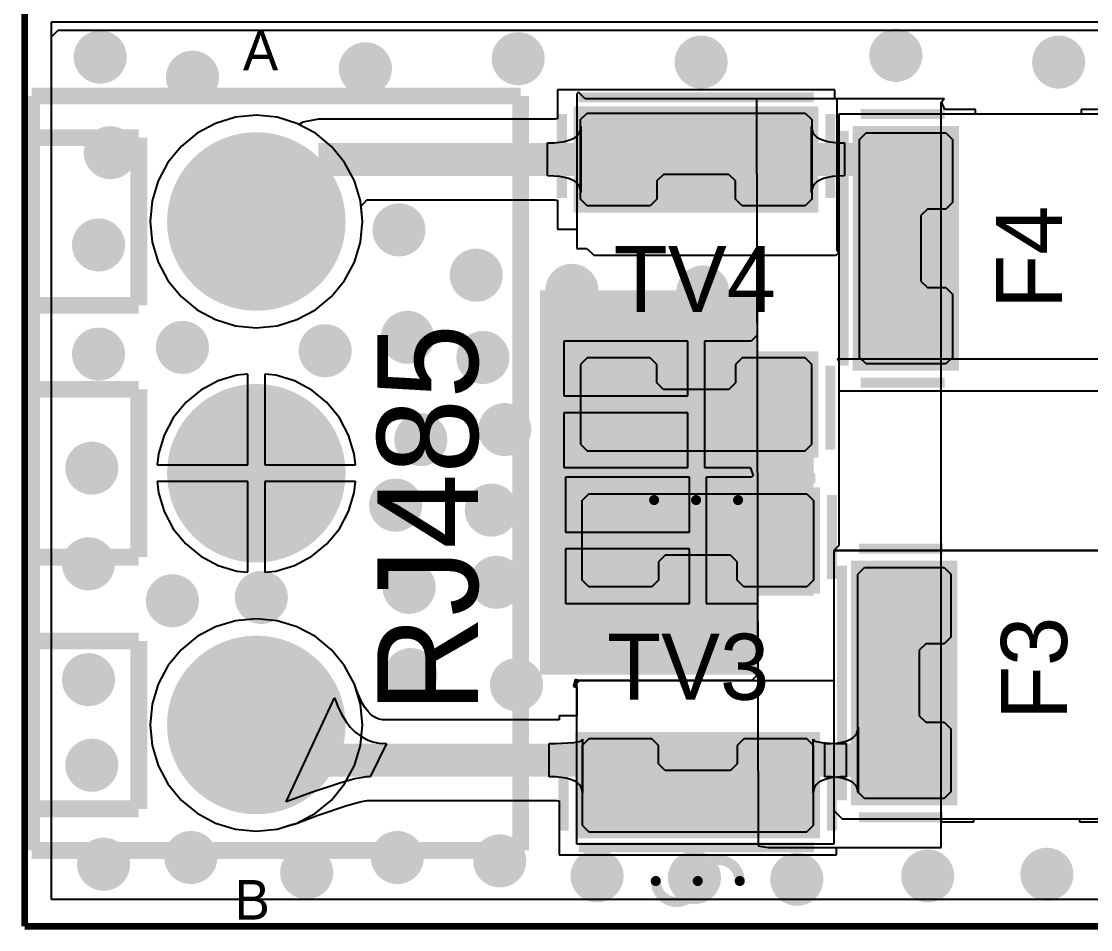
# Model space of a CAD drawing. Extents: x 40.9 to 121.6, y 83.2 to 120.
# Drawn here: x 41 to 57.18, y 83.77 to 97.52 of the extents above; entities that cross this region are included whole.
import ezdxf

# ---------------------------------------------------------------- set-up
doc = ezdxf.new("R2010")
doc.units = 0
for name, color, linetype in [('BOTTOMLAYER', 5, 'CONTINUOUS'), ('BOTTOMSOLDER', 6, 'CONTINUOUS'), ('KEEPOUTLAYER', 6, 'CONTINUOUS'), ('MULTILAYER', 9, 'CONTINUOUS'), ('TOPLAYER', 1, 'CONTINUOUS'), ('TOPOVERLAY', 2, 'CONTINUOUS'), ('TOPPASTE', 8, 'CONTINUOUS'), ('TOPSOLDER', 216, 'CONTINUOUS')]:
    doc.layers.add(name, color=color, linetype=linetype)

msp = doc.modelspace()

# ---------------------------------------------------------------- linework, layer by layer
at = {"layer": 'BOTTOMLAYER'}
for p, q in [((41.454235, 97.283435), (41.5544, 97.3836)), ((41.454235, 84.227835), (41.454235, 97.283435)), ((41.5544, 97.3836), (74.0664, 97.3836)), ((43.936346, 95.973356), (43.658389, 95.824787)), ((44.237946, 96.064847), (43.936346, 95.973356)), ((44.5516, 96.095739), (44.237946, 96.064847)), ((44.865254, 96.064847), (44.5516, 96.095739)), ((45.166854, 95.973356), (44.865254, 96.064847)), ((45.444811, 95.824787), (45.166854, 95.973356)), ((43.658389, 95.824787), (43.414757, 95.624843)), ((45.688443, 95.624843), (45.444811, 95.824787)), ((43.414757, 95.624843), (43.214813, 95.381211)), ((45.888387, 95.381211), (45.688443, 95.624843)), ((43.214813, 95.381211), (43.066244, 95.103254)), ((46.036956, 95.103254), (45.888387, 95.381211)), ((43.066244, 95.103254), (42.974753, 94.801654)), ((46.128447, 94.801654), (46.036956, 95.103254)), ((42.974753, 94.801654), (42.943861, 94.488)), ((46.159339, 94.488), (46.128447, 94.801654)), ((42.943861, 94.488), (42.974753, 94.174346)), ((46.128447, 94.174346), (46.159339, 94.488)), ((42.974753, 94.174346), (43.066244, 93.872746)), ((46.036956, 93.872746), (46.128447, 94.174346)), ((43.066244, 93.872746), (43.214813, 93.594789)), ((45.888387, 93.594789), (46.036956, 93.872746)), ((43.214813, 93.594789), (43.414757, 93.351157)), ((45.688443, 93.351157), (45.888387, 93.594789)), ((43.414757, 93.351157), (43.658389, 93.151213)), ((45.444811, 93.151213), (45.688443, 93.351157)), ((43.658389, 93.151213), (43.936346, 93.002644)), ((45.166854, 93.002644), (45.444811, 93.151213)), ((43.936346, 93.002644), (44.237946, 92.911153)), ((44.237946, 92.911153), (44.5516, 92.880261)), ((44.5516, 92.880261), (44.865254, 92.911153)), ((44.865254, 92.911153), (45.166854, 93.002644)), ((43.97326, 92.074235), (43.71198, 91.934579)), ((44.256764, 92.160235), (43.97326, 92.074235)), ((44.4246, 92.176765), (44.256764, 92.160235)), ((44.4246, 90.805), (44.4246, 92.176765)), ((44.846436, 92.160235), (44.6786, 92.176765)), ((44.6786, 92.176765), (44.6786, 90.805)), ((45.12994, 92.074235), (44.846436, 92.160235)), ((45.39122, 91.934579), (45.12994, 92.074235)), ((43.71198, 91.934579), (43.482969, 91.746631)), ((45.620231, 91.746631), (45.39122, 91.934579)), ((43.482969, 91.746631), (43.295021, 91.51762)), ((45.808179, 91.51762), (45.620231, 91.746631)), ((43.295021, 91.51762), (43.155365, 91.25634)), ((45.947835, 91.25634), (45.808179, 91.51762)), ((43.155365, 91.25634), (43.069365, 90.972836)), ((46.033835, 90.972836), (45.947835, 91.25634)), ((43.069365, 90.972836), (43.052835, 90.805)), ((46.050365, 90.805), (46.033835, 90.972836)), ((43.052835, 90.805), (44.4246, 90.805)), ((44.6786, 90.805), (46.050365, 90.805)), ((44.4246, 90.551), (43.052835, 90.551)), ((43.052835, 90.551), (43.069365, 90.383164)), ((44.4246, 89.179235), (44.4246, 90.551)), ((46.050365, 90.551), (44.6786, 90.551)), ((44.6786, 90.551), (44.6786, 89.179235)), ((46.033835, 90.383164), (46.050365, 90.551)), ((43.069365, 90.383164), (43.155365, 90.09966)), ((45.947835, 90.09966), (46.033835, 90.383164)), ((43.155365, 90.09966), (43.295021, 89.83838)), ((45.808179, 89.83838), (45.947835, 90.09966)), ((43.295021, 89.83838), (43.482969, 89.609369)), ((45.620231, 89.609369), (45.808179, 89.83838)), ((43.482969, 89.609369), (43.71198, 89.421421)), ((45.39122, 89.421421), (45.620231, 89.609369)), ((43.71198, 89.421421), (43.97326, 89.281765)), ((45.12994, 89.281765), (45.39122, 89.421421)), ((43.97326, 89.281765), (44.256764, 89.195765)), ((44.256764, 89.195765), (44.4246, 89.179235)), ((44.6786, 89.179235), (44.846436, 89.195765)), ((44.846436, 89.195765), (45.12994, 89.281765)), ((43.936346, 88.353356), (43.658389, 88.204787)), ((44.237946, 88.444847), (43.936346, 88.353356)), ((44.5516, 88.475739), (44.237946, 88.444847)), ((44.865254, 88.444847), (44.5516, 88.475739)), ((45.166854, 88.353356), (44.865254, 88.444847)), ((45.444811, 88.204787), (45.166854, 88.353356)), ((43.658389, 88.204787), (43.414757, 88.004843)), ((45.688443, 88.004843), (45.444811, 88.204787)), ((43.414757, 88.004843), (43.214813, 87.761211)), ((45.888387, 87.761211), (45.688443, 88.004843)), ((43.214813, 87.761211), (43.066244, 87.483254)), ((46.036956, 87.483254), (45.888387, 87.761211)), ((43.066244, 87.483254), (42.974753, 87.181654)), ((46.128447, 87.181654), (46.036956, 87.483254)), ((42.974753, 87.181654), (42.943861, 86.868)), ((46.159339, 86.868), (46.128447, 87.181654)), ((42.943861, 86.868), (42.974753, 86.554346)), ((46.128447, 86.554346), (46.159339, 86.868)), ((42.974753, 86.554346), (43.066244, 86.252746)), ((46.036956, 86.252746), (46.128447, 86.554346)), ((43.066244, 86.252746), (43.214813, 85.974789)), ((45.888387, 85.974789), (46.036956, 86.252746)), ((43.214813, 85.974789), (43.414757, 85.731157)), ((45.688443, 85.731157), (45.888387, 85.974789)), ((43.414757, 85.731157), (43.658389, 85.531213)), ((45.444811, 85.531213), (45.688443, 85.731157)), ((43.658389, 85.531213), (43.936346, 85.382644)), ((45.166854, 85.382644), (45.444811, 85.531213)), ((43.936346, 85.382644), (44.237946, 85.291153)), ((44.237946, 85.291153), (44.5516, 85.260261)), ((44.5516, 85.260261), (44.865254, 85.291153)), ((44.865254, 85.291153), (45.166854, 85.382644)), ((74.0664, 84.227835), (41.454235, 84.227835))]:
    msp.add_line(p, q, dxfattribs=at)
for points, const_width in [([(42.0394, 96.9772, 1), (42.3394, 96.9772, 1)], 0.299999), ([(48.364, 96.9518, 1), (48.664, 96.9518, 1)], 0.299999), ([(54.079, 97.0026, 1), (54.379, 97.0026, 1)], 0.299999), ([(46.0526, 96.7994, 1), (46.3526, 96.7994, 1)], 0.299999), ([(51.1326, 96.901, 1), (51.4326, 96.901, 1)], 0.299999), ([(56.5428, 96.901, 1), (56.8428, 96.901, 1)], 0.299999), ([(43.4364, 96.6724, 1), (43.7364, 96.6724, 1)], 0.299999), ([(42.1918, 95.5294, 1), (42.4918, 95.5294, 1)], 0.299999), ([(43.926603, 94.488, 1), (45.176597, 94.488, 1)], 1.249997), ([(46.5606, 94.361, 1), (46.8606, 94.361, 1)], 0.299999), ([(42.014, 94.1324, 1), (42.314, 94.1324, 1)], 0.299999), ([(47.729, 93.6752, 1), (48.029, 93.6752, 1)], 0.299999), ([(49.1768, 93.4466, 1), (49.4768, 93.4466, 1)], 0.299999), ([(51.158, 93.4212, 1), (51.458, 93.4212, 1)], 0.299999), ([(43.284, 92.583, 1), (43.584, 92.583, 1)], 0.299999), ([(46.6876, 92.7354, 1), (46.9876, 92.7354, 1)], 0.299999), ([(42.014, 92.4814, 1), (42.314, 92.4814, 1)], 0.299999), ([(45.443, 92.5322, 1), (45.743, 92.5322, 1)], 0.299999), ([(47.8306, 92.4306, 1), (48.1306, 92.4306, 1)], 0.299999), ([(43.926603, 90.678, 1), (45.176597, 90.678, 1)], 1.249997), ([(48.1608, 91.3384, 1), (48.4608, 91.3384, 1)], 0.299999), ([(46.8908, 91.186, 1), (47.1908, 91.186, 1)], 0.299999), ([(41.9124, 90.7542, 1), (42.2124, 90.7542, 1)], 0.299999), ([(49.4562, 90.7288, 1), (49.7562, 90.7288, 1)], 0.299999), ([(50.3706, 90.7034, 1), (50.6706, 90.7034, 1)], 0.299999), ([(51.3104, 90.7034, 1), (51.6104, 90.7034, 1)], 0.299999), ([(52.301, 90.7288, 1), (52.601, 90.7288, 1)], 0.299999), ([(46.5098, 90.1954, 1), (46.8098, 90.1954, 1)], 0.299999), ([(47.9576, 90.1192, 1), (48.2576, 90.1192, 1)], 0.299999), ([(41.8616, 89.3064, 1), (42.1616, 89.3064, 1)], 0.299999), ([(48.0338, 89.027, 1), (48.3338, 89.027, 1)], 0.299999), ([(46.713, 88.9508, 1), (47.013, 88.9508, 1)], 0.299999), ([(43.1316, 88.7476, 1), (43.4316, 88.7476, 1)], 0.299999), ([(44.4778, 88.7984, 1), (44.7778, 88.7984, 1)], 0.299999), ([(49.6086, 88.0618, 1), (49.9086, 88.0618, 1)], 0.299999), ([(51.3104, 88.1634, 1), (51.6104, 88.1634, 1)], 0.299999), ([(43.926603, 86.868, 1), (45.176597, 86.868, 1)], 1.249997), ([(46.7384, 87.63, 1), (47.0384, 87.63, 1)], 0.299999), ([(41.8616, 87.5538, 1), (42.1616, 87.5538, 1)], 0.299999), ([(48.3386, 87.4776, 1), (48.6386, 87.4776, 1)], 0.299999), ([(41.9124, 86.2584, 1), (42.2124, 86.2584, 1)], 0.299999), ([(43.411, 84.8614, 1), (43.711, 84.8614, 1)], 0.299999), ([(46.5352, 84.8614, 1), (46.8352, 84.8614, 1)], 0.299999), ([(48.0846, 84.8106, 1), (48.3846, 84.8106, 1)], 0.299999), ([(42.0902, 84.7598, 1), (42.3902, 84.7598, 1)], 0.299999), ([(45.1636, 84.6328, 1), (45.4636, 84.6328, 1)], 0.299999), ([(49.5578, 84.582, 1), (49.8578, 84.582, 1)], 0.299999), ([(51.031, 84.5566, 1), (51.331, 84.5566, 1)], 0.299999), ([(52.5804, 84.5312, 1), (52.8804, 84.5312, 1)], 0.299999), ([(54.5616, 84.582, 1), (54.8616, 84.582, 1)], 0.299999), ([(56.365, 84.6074, 1), (56.665, 84.6074, 1)], 0.299999)]:
    msp.add_lwpolyline(points, format="xyb", close=True, dxfattribs=dict(at, const_width=const_width))
at = {"layer": 'BOTTOMSOLDER'}
for points, const_width in [([(54.0282, 97.0026, 1), (54.4298, 97.0026, 1)], 0.401599), ([(41.9886, 96.9772, 1), (42.3902, 96.9772, 1)], 0.401599), ([(48.3132, 96.9518, 1), (48.7148, 96.9518, 1)], 0.401599), ([(51.0818, 96.901, 1), (51.4834, 96.901, 1)], 0.401599), ([(56.492, 96.901, 1), (56.8936, 96.901, 1)], 0.401599), ([(46.0018, 96.7994, 1), (46.4034, 96.7994, 1)], 0.401599), ([(43.3856, 96.6724, 1), (43.7872, 96.6724, 1)], 0.401599), ([(42.141, 95.5294, 1), (42.5426, 95.5294, 1)], 0.401599), ([(43.875803, 94.488, 1), (45.227397, 94.488, 1)], 1.351598), ([(46.5098, 94.361, 1), (46.9114, 94.361, 1)], 0.401599), ([(41.9632, 94.1324, 1), (42.3648, 94.1324, 1)], 0.401599), ([(47.6782, 93.6752, 1), (48.0798, 93.6752, 1)], 0.401599), ([(49.126, 93.4466, 1), (49.5276, 93.4466, 1)], 0.401599), ([(51.1072, 93.4212, 1), (51.5088, 93.4212, 1)], 0.401599), ([(46.6368, 92.7354, 1), (47.0384, 92.7354, 1)], 0.401599), ([(41.9632, 92.4814, 1), (42.3648, 92.4814, 1)], 0.401599), ([(43.2332, 92.583, 1), (43.6348, 92.583, 1)], 0.401599), ([(45.3922, 92.5322, 1), (45.7938, 92.5322, 1)], 0.401599), ([(47.7798, 92.4306, 1), (48.1814, 92.4306, 1)], 0.401599), ([(43.875803, 90.678, 1), (45.227397, 90.678, 1)], 1.351598), ([(46.84, 91.186, 1), (47.2416, 91.186, 1)], 0.401599), ([(48.11, 91.3384, 1), (48.5116, 91.3384, 1)], 0.401599), ([(41.8616, 90.7542, 1), (42.2632, 90.7542, 1)], 0.401599), ([(49.4054, 90.7288, 1), (49.807, 90.7288, 1)], 0.401599), ([(50.3198, 90.7034, 1), (50.7214, 90.7034, 1)], 0.401599), ([(51.2596, 90.7034, 1), (51.6612, 90.7034, 1)], 0.401599), ([(52.2502, 90.7288, 1), (52.6518, 90.7288, 1)], 0.401599), ([(46.459, 90.1954, 1), (46.8606, 90.1954, 1)], 0.401599), ([(47.9068, 90.1192, 1), (48.3084, 90.1192, 1)], 0.401599), ([(41.8108, 89.3064, 1), (42.2124, 89.3064, 1)], 0.401599), ([(46.6622, 88.9508, 1), (47.0638, 88.9508, 1)], 0.401599), ([(47.983, 89.027, 1), (48.3846, 89.027, 1)], 0.401599), ([(44.427, 88.7984, 1), (44.8286, 88.7984, 1)], 0.401599), ([(43.0808, 88.7476, 1), (43.4824, 88.7476, 1)], 0.401599), ([(51.2596, 88.1634, 1), (51.6612, 88.1634, 1)], 0.401599), ([(49.5578, 88.0618, 1), (49.9594, 88.0618, 1)], 0.401599), ([(43.875803, 86.868, 1), (45.227397, 86.868, 1)], 1.351598), ([(46.6876, 87.63, 1), (47.0892, 87.63, 1)], 0.401599), ([(41.8108, 87.5538, 1), (42.2124, 87.5538, 1)], 0.401599), ([(48.2878, 87.4776, 1), (48.6894, 87.4776, 1)], 0.401599), ([(41.8616, 86.2584, 1), (42.2632, 86.2584, 1)], 0.401599), ([(42.0394, 84.7598, 1), (42.441, 84.7598, 1)], 0.401599), ([(43.3602, 84.8614, 1), (43.7618, 84.8614, 1)], 0.401599), ([(46.4844, 84.8614, 1), (46.886, 84.8614, 1)], 0.401599), ([(48.0338, 84.8106, 1), (48.4354, 84.8106, 1)], 0.401599), ([(45.1128, 84.6328, 1), (45.5144, 84.6328, 1)], 0.401599), ([(49.507, 84.582, 1), (49.9086, 84.582, 1)], 0.401599), ([(50.9802, 84.5566, 1), (51.3818, 84.5566, 1)], 0.401599), ([(54.5108, 84.582, 1), (54.9124, 84.582, 1)], 0.401599), ([(56.3142, 84.6074, 1), (56.7158, 84.6074, 1)], 0.401599), ([(52.5296, 84.5312, 1), (52.9312, 84.5312, 1)], 0.401599)]:
    msp.add_lwpolyline(points, format="xyb", close=True, dxfattribs=dict(at, const_width=const_width))
at = {"layer": 'KEEPOUTLAYER', "const_width": 0.1}
for points in [[(41.0464, 83.82), (41.0464, 118.9228)], [(41.0464, 83.82), (121.412, 83.82)]]:
    msp.add_lwpolyline(points, dxfattribs=at)
at = {"layer": 'MULTILAYER'}
for points, const_width in [([(42.0394, 96.9772, 1), (42.3394, 96.9772, 1)], 0.299999), ([(48.364, 96.9518, 1), (48.664, 96.9518, 1)], 0.299999), ([(54.079, 97.0026, 1), (54.379, 97.0026, 1)], 0.299999), ([(46.0526, 96.7994, 1), (46.3526, 96.7994, 1)], 0.299999), ([(51.1326, 96.901, 1), (51.4326, 96.901, 1)], 0.299999), ([(56.5428, 96.901, 1), (56.8428, 96.901, 1)], 0.299999), ([(43.4364, 96.6724, 1), (43.7364, 96.6724, 1)], 0.299999), ([(42.1918, 95.5294, 1), (42.4918, 95.5294, 1)], 0.299999), ([(43.926603, 94.488, 1), (45.176597, 94.488, 1)], 1.249997), ([(46.5606, 94.361, 1), (46.8606, 94.361, 1)], 0.299999), ([(42.014, 94.1324, 1), (42.314, 94.1324, 1)], 0.299999), ([(47.729, 93.6752, 1), (48.029, 93.6752, 1)], 0.299999), ([(49.1768, 93.4466, 1), (49.4768, 93.4466, 1)], 0.299999), ([(51.158, 93.4212, 1), (51.458, 93.4212, 1)], 0.299999), ([(43.284, 92.583, 1), (43.584, 92.583, 1)], 0.299999), ([(46.6876, 92.7354, 1), (46.9876, 92.7354, 1)], 0.299999), ([(42.014, 92.4814, 1), (42.314, 92.4814, 1)], 0.299999), ([(45.443, 92.5322, 1), (45.743, 92.5322, 1)], 0.299999), ([(47.8306, 92.4306, 1), (48.1306, 92.4306, 1)], 0.299999), ([(43.926603, 90.678, 1), (45.176597, 90.678, 1)], 1.249997), ([(48.1608, 91.3384, 1), (48.4608, 91.3384, 1)], 0.299999), ([(46.8908, 91.186, 1), (47.1908, 91.186, 1)], 0.299999), ([(41.9124, 90.7542, 1), (42.2124, 90.7542, 1)], 0.299999), ([(49.4562, 90.7288, 1), (49.7562, 90.7288, 1)], 0.299999), ([(50.3706, 90.7034, 1), (50.6706, 90.7034, 1)], 0.299999), ([(51.3104, 90.7034, 1), (51.6104, 90.7034, 1)], 0.299999), ([(52.301, 90.7288, 1), (52.601, 90.7288, 1)], 0.299999), ([(46.5098, 90.1954, 1), (46.8098, 90.1954, 1)], 0.299999), ([(47.9576, 90.1192, 1), (48.2576, 90.1192, 1)], 0.299999), ([(41.8616, 89.3064, 1), (42.1616, 89.3064, 1)], 0.299999), ([(48.0338, 89.027, 1), (48.3338, 89.027, 1)], 0.299999), ([(46.713, 88.9508, 1), (47.013, 88.9508, 1)], 0.299999), ([(43.1316, 88.7476, 1), (43.4316, 88.7476, 1)], 0.299999), ([(44.4778, 88.7984, 1), (44.7778, 88.7984, 1)], 0.299999), ([(49.6086, 88.0618, 1), (49.9086, 88.0618, 1)], 0.299999), ([(51.3104, 88.1634, 1), (51.6104, 88.1634, 1)], 0.299999), ([(43.926603, 86.868, 1), (45.176597, 86.868, 1)], 1.249997), ([(46.7384, 87.63, 1), (47.0384, 87.63, 1)], 0.299999), ([(41.8616, 87.5538, 1), (42.1616, 87.5538, 1)], 0.299999), ([(48.3386, 87.4776, 1), (48.6386, 87.4776, 1)], 0.299999), ([(41.9124, 86.2584, 1), (42.2124, 86.2584, 1)], 0.299999), ([(43.411, 84.8614, 1), (43.711, 84.8614, 1)], 0.299999), ([(46.5352, 84.8614, 1), (46.8352, 84.8614, 1)], 0.299999), ([(48.0846, 84.8106, 1), (48.3846, 84.8106, 1)], 0.299999), ([(42.0902, 84.7598, 1), (42.3902, 84.7598, 1)], 0.299999), ([(45.1636, 84.6328, 1), (45.4636, 84.6328, 1)], 0.299999), ([(49.5578, 84.582, 1), (49.8578, 84.582, 1)], 0.299999), ([(51.031, 84.5566, 1), (51.331, 84.5566, 1)], 0.299999), ([(52.5804, 84.5312, 1), (52.8804, 84.5312, 1)], 0.299999), ([(54.5616, 84.582, 1), (54.8616, 84.582, 1)], 0.299999), ([(56.365, 84.6074, 1), (56.665, 84.6074, 1)], 0.299999)]:
    msp.add_lwpolyline(points, format="xyb", close=True, dxfattribs=dict(at, const_width=const_width))
at = {"layer": 'TOPLAYER'}
for p, q in [((41.454235, 84.227835), (41.454235, 97.5106)), ((41.454235, 97.5106), (63.579195, 97.5106)), ((53.306002, 96.480274), (49.106798, 96.480274)), ((49.106798, 96.480274), (49.106798, 96.042998)), ((49.4284, 96.4438), (49.403, 96.4184)), ((49.53, 96.3422), (49.4284, 96.4438)), ((53.306002, 96.3422), (53.306002, 96.480274)), ((49.403, 96.4184), (49.403, 94.0816)), ((53.34, 96.3422), (49.53, 96.3422)), ((52.1208, 96.3422), (52.1462, 85.0392)), ((54.9656, 96.3422), (52.1208, 96.3422)), ((54.9656, 96.3422), (53.306002, 96.3422)), ((53.34, 94.0435), (53.34, 96.3422)), ((54.9148, 96.2914), (54.9656, 96.3422)), ((54.9148, 85.0138), (54.9148, 96.2914)), ((54.921935, 96.298535), (54.9656, 96.3422)), ((54.970538, 96.181202), (54.921935, 96.298535)), ((59.055, 96.1136), (53.3654, 96.1136)), ((53.3654, 96.1136), (53.3654, 91.9226)), ((55.435602, 96.181202), (54.970538, 96.181202)), ((55.435602, 96.1136), (55.435602, 96.181202)), ((57.035598, 96.1136), (55.435602, 96.1136)), ((59.142274, 96.181202), (57.035598, 96.181202)), ((57.035598, 96.181202), (57.035598, 96.1136)), ((43.936346, 95.973356), (43.658389, 95.824787)), ((44.237946, 96.064847), (43.936346, 95.973356)), ((44.5516, 96.095739), (44.237946, 96.064847)), ((44.865254, 96.064847), (44.5516, 96.095739)), ((45.166854, 95.973356), (44.865254, 96.064847)), ((45.201014, 95.955099), (45.166854, 95.973356)), ((45.256427, 95.992124), (45.201014, 95.955099)), ((45.490536, 96.03869), (45.256427, 95.992124)), ((49.067133, 96.03869), (45.490536, 96.03869)), ((49.096148, 96.041235), (49.067133, 96.03869)), ((49.106798, 96.042998), (49.096148, 96.041235)), ((43.658389, 95.824787), (43.414757, 95.624843)), ((49.382406, 95.766936), (49.41762, 95.799435)), ((49.41762, 95.799435), (49.442771, 95.836936)), ((49.442771, 95.836936), (49.457864, 95.879435)), ((49.457864, 95.879435), (49.462893, 95.926935)), ((49.462893, 95.926935), (49.462893, 94.926937)), ((52.952955, 94.926937), (52.952955, 95.926935)), ((52.952955, 95.926935), (52.957954, 95.879435)), ((52.957954, 95.879435), (52.972955, 95.836936)), ((52.972955, 95.836936), (52.997953, 95.799435)), ((52.997953, 95.799435), (53.032955, 95.766936)), ((43.414757, 95.624843), (43.214813, 95.381211)), ((48.959846, 95.676936), (49.055426, 95.679435)), ((48.959846, 95.176937), (48.959846, 95.676936)), ((49.055426, 95.679435), (49.140943, 95.686936)), ((49.140943, 95.686936), (49.216401, 95.699435)), ((49.216401, 95.699435), (49.281796, 95.716936)), ((49.281796, 95.716936), (49.337133, 95.739435)), ((49.337133, 95.739435), (49.382406, 95.766936)), ((53.032955, 95.766936), (53.077953, 95.739435)), ((53.077953, 95.739435), (53.132954, 95.716936)), ((53.132954, 95.716936), (53.197953, 95.699435)), ((53.197953, 95.699435), (53.272954, 95.686936)), ((53.272954, 95.686936), (53.357953, 95.679435)), ((53.357953, 95.679435), (53.452954, 95.676936)), ((53.452954, 95.676936), (53.452954, 95.176937)), ((43.214813, 95.381211), (43.066244, 95.103254)), ((49.055426, 95.174438), (48.959846, 95.176937)), ((49.140943, 95.166937), (49.055426, 95.174438)), ((49.216401, 95.154438), (49.140943, 95.166937)), ((49.281796, 95.136937), (49.216401, 95.154438)), ((53.197953, 95.154438), (53.132954, 95.136937)), ((53.272954, 95.166937), (53.197953, 95.154438)), ((53.357955, 95.174438), (53.272954, 95.166937)), ((53.452954, 95.176937), (53.357955, 95.174438)), ((43.066244, 95.103254), (42.974753, 94.801654)), ((49.337133, 95.114438), (49.281796, 95.136937)), ((49.382406, 95.086937), (49.337133, 95.114438)), ((49.41762, 95.054438), (49.382406, 95.086937)), ((49.442771, 95.016937), (49.41762, 95.054438)), ((49.457864, 94.974438), (49.442771, 95.016937)), ((52.972955, 95.016937), (52.957954, 94.974438)), ((52.997953, 95.054438), (52.972955, 95.016937)), ((53.032955, 95.086937), (52.997953, 95.054438)), ((53.077953, 95.114438), (53.032955, 95.086937)), ((53.132954, 95.136937), (53.077953, 95.114438)), ((49.462893, 94.926937), (49.457864, 94.974438)), ((52.957954, 94.974438), (52.952955, 94.926937)), ((42.974753, 94.801654), (42.943861, 94.488)), ((46.136382, 94.721081), (46.221673, 94.815182)), ((46.159339, 94.488), (46.136382, 94.721081)), ((46.221673, 94.815182), (49.067136, 94.815182)), ((49.067136, 94.815182), (49.096148, 94.812637)), ((49.096148, 94.812637), (49.106798, 94.810875)), ((49.106798, 94.810875), (49.106798, 94.373598)), ((42.943861, 94.488), (42.974753, 94.174346)), ((46.128447, 94.174346), (46.159339, 94.488)), ((49.106798, 94.373598), (49.403, 94.373598)), ((49.403, 94.373598), (49.403, 94.0816)), ((42.974753, 94.174346), (43.066244, 93.872746)), ((46.036956, 93.872746), (46.128447, 94.174346)), ((49.403, 94.0816), (49.5554, 94.0816)), ((49.403, 94.0816), (49.5554, 94.0816)), ((49.5554, 94.0816), (49.657, 93.98)), ((49.5554, 94.0816), (49.657, 93.98)), ((53.3273, 93.98), (53.3654, 94.0181)), ((53.3654, 94.0181), (53.34, 94.0435)), ((43.066244, 93.872746), (43.214813, 93.594789)), ((45.888387, 93.594789), (46.036956, 93.872746)), ((49.657, 93.98), (53.3273, 93.98)), ((49.657, 93.98), (52.126109, 93.98)), ((52.126109, 93.98), (52.128834, 92.767508)), ((43.214813, 93.594789), (43.414757, 93.351157)), ((45.688443, 93.351157), (45.888387, 93.594789)), ((43.414757, 93.351157), (43.658389, 93.151213)), ((45.444811, 93.151213), (45.688443, 93.351157)), ((43.658389, 93.151213), (43.936346, 93.002644)), ((45.166854, 93.002644), (45.444811, 93.151213)), ((43.936346, 93.002644), (44.237946, 92.911153)), ((44.237946, 92.911153), (44.5516, 92.880261)), ((44.5516, 92.880261), (44.865254, 92.911153)), ((44.865254, 92.911153), (45.166854, 93.002644)), ((52.128834, 92.767508), (52.039129, 92.677602)), ((51.0794, 92.677602), (49.202797, 92.677602)), ((49.202797, 92.677602), (49.202797, 91.847264)), ((51.0794, 91.847264), (51.0794, 92.677602)), ((52.039129, 92.677602), (51.3334, 92.677602)), ((51.3334, 92.677602), (51.3334, 91.720264)), ((53.34, 92.4052), (53.3654, 92.3798)), ((59.2074, 92.4052), (53.34, 92.4052)), ((53.3654, 92.3798), (53.3654, 89.5858)), ((43.97326, 92.074235), (43.71198, 91.934579)), ((44.256764, 92.160235), (43.97326, 92.074235)), ((44.4246, 92.176765), (44.256764, 92.160235)), ((44.4246, 90.805), (44.4246, 92.176765)), ((44.846436, 92.160235), (44.6786, 92.176765)), ((44.6786, 92.176765), (44.6786, 90.805)), ((45.12994, 92.074235), (44.846436, 92.160235)), ((45.39122, 91.934579), (45.12994, 92.074235)), ((43.71198, 91.934579), (43.482969, 91.746631)), ((45.620231, 91.746631), (45.39122, 91.934579)), ((53.3654, 91.9226), (58.8772, 91.9226)), ((43.482969, 91.746631), (43.295021, 91.51762)), ((45.808179, 91.51762), (45.620231, 91.746631)), ((49.202797, 91.847264), (51.0794, 91.847264)), ((51.0794, 91.593264), (49.202797, 91.593264)), ((49.202797, 91.593264), (49.202797, 90.762925)), ((51.0794, 90.762925), (51.0794, 91.593264)), ((51.3334, 91.720264), (51.3334, 90.762925)), ((43.295021, 91.51762), (43.155365, 91.25634)), ((45.947835, 91.25634), (45.808179, 91.51762)), ((43.155365, 91.25634), (43.069365, 90.972836)), ((46.033835, 90.972836), (45.947835, 91.25634)), ((43.069365, 90.972836), (43.052835, 90.805)), ((46.050365, 90.805), (46.033835, 90.972836)), ((43.052835, 90.805), (44.4246, 90.805)), ((44.6786, 90.805), (46.050365, 90.805)), ((49.202797, 90.762925), (51.0794, 90.762925)), ((51.1048, 90.618475), (49.228197, 90.618475)), ((49.228197, 90.618475), (49.228197, 89.788136)), ((51.1048, 89.788136), (51.1048, 90.618475)), ((51.3334, 90.762925), (52.022172, 90.762925)), ((52.043757, 90.618475), (51.3588, 90.618475)), ((51.3588, 90.618475), (51.3588, 89.661136)), ((52.022172, 90.762925), (52.070838, 90.645618)), ((52.070838, 90.645618), (52.043757, 90.618475)), ((44.4246, 90.551), (43.052835, 90.551)), ((43.052835, 90.551), (43.069365, 90.383164)), ((44.4246, 89.179235), (44.4246, 90.551)), ((46.050365, 90.551), (44.6786, 90.551)), ((44.6786, 90.551), (44.6786, 89.179235)), ((46.033835, 90.383164), (46.050365, 90.551)), ((43.069365, 90.383164), (43.155365, 90.09966)), ((45.947835, 90.09966), (46.033835, 90.383164)), ((43.155365, 90.09966), (43.295021, 89.83838)), ((45.808179, 89.83838), (45.947835, 90.09966)), ((43.295021, 89.83838), (43.482969, 89.609369)), ((45.620231, 89.609369), (45.808179, 89.83838)), ((49.228197, 89.788136), (51.1048, 89.788136)), ((51.3588, 89.661136), (51.3588, 88.703798)), ((43.482969, 89.609369), (43.71198, 89.421421)), ((45.39122, 89.421421), (45.620231, 89.609369)), ((51.1048, 89.534136), (49.228197, 89.534136)), ((49.228197, 89.534136), (49.228197, 88.703798)), ((51.1048, 88.703798), (51.1048, 89.534136)), ((53.3654, 89.5858), (53.2892, 89.5096)), ((53.2892, 89.5096), (59.2582, 89.5096)), ((58.9534, 89.5096), (53.2892, 89.5096)), ((53.2892, 89.5096), (53.2892, 85.5726)), ((43.71198, 89.421421), (43.97326, 89.281765)), ((45.12994, 89.281765), (45.39122, 89.421421)), ((43.97326, 89.281765), (44.256764, 89.195765)), ((44.256764, 89.195765), (44.4246, 89.179235)), ((44.6786, 89.179235), (44.846436, 89.195765)), ((44.846436, 89.195765), (45.12994, 89.281765)), ((49.228197, 88.703798), (51.1048, 88.703798)), ((51.3588, 88.703798), (52.137965, 88.703798)), ((52.137965, 88.703798), (52.140376, 87.631006)), ((43.936346, 88.353356), (43.658389, 88.204787)), ((44.237946, 88.444847), (43.936346, 88.353356)), ((44.5516, 88.475739), (44.237946, 88.444847)), ((44.865254, 88.444847), (44.5516, 88.475739)), ((45.166854, 88.353356), (44.865254, 88.444847)), ((45.444811, 88.204787), (45.166854, 88.353356)), ((43.658389, 88.204787), (43.414757, 88.004843)), ((45.688443, 88.004843), (45.444811, 88.204787)), ((43.414757, 88.004843), (43.214813, 87.761211)), ((45.888387, 87.761211), (45.688443, 88.004843)), ((43.214813, 87.761211), (43.066244, 87.483254)), ((46.036956, 87.483254), (45.888387, 87.761211)), ((49.3776, 87.5538), (49.3522, 87.4522)), ((49.3522, 87.4522), (49.4411, 87.5411)), ((49.377595, 87.553797), (49.367135, 87.511964)), ((49.3776, 87.553805), (49.377595, 87.553805)), ((49.377595, 87.553805), (49.377595, 87.553805)), ((49.377595, 87.553805), (49.377595, 87.553805)), ((49.377595, 87.553805), (49.377595, 87.553805)), ((49.377595, 87.553805), (49.377595, 87.553805)), ((49.377595, 87.553805), (49.377595, 87.553797)), ((49.3776, 87.553803), (49.3776, 87.553805)), ((49.3776, 87.553805), (49.3776, 87.553805)), ((49.3776, 87.553805), (49.3776, 87.553805)), ((49.428405, 87.541103), (49.3776, 87.553803)), ((49.403, 87.5284), (49.3776, 87.5538)), ((49.428405, 87.5411), (49.428405, 87.541103)), ((49.435657, 87.539286), (49.428405, 87.5411)), ((49.4411, 87.5411), (49.435657, 87.539286)), ((49.441103, 87.541105), (49.4411, 87.5411)), ((49.4411, 87.5411), (53.2892, 87.5411)), ((49.441105, 87.5411), (49.441103, 87.541105)), ((52.050673, 87.5411), (49.441105, 87.5411)), ((52.140376, 87.631006), (52.050673, 87.5411)), ((53.2892, 87.5411), (53.2892, 85.0646)), ((43.066244, 87.483254), (42.974753, 87.181654)), ((46.05528, 87.422853), (46.036956, 87.483254)), ((46.064884, 87.40778), (46.05528, 87.422853)), ((46.110881, 87.289536), (46.064884, 87.40778)), ((49.367135, 87.511964), (49.352195, 87.452195)), ((49.352195, 87.452195), (49.403, 87.439495)), ((49.367135, 87.511964), (49.367135, 87.511964)), ((49.367135, 87.511964), (49.367135, 87.511964)), ((49.367135, 87.511964), (49.367135, 87.511964)), ((49.403, 85.0646), (49.403, 87.5284)), ((49.403, 87.439495), (49.403, 87.007802)), ((45.002026, 85.701975), (45.732301, 87.278411)), ((45.732301, 87.278411), (45.783579, 87.146587)), ((46.154452, 87.199948), (46.110881, 87.289536)), ((42.974753, 87.181654), (42.943861, 86.868)), ((45.783579, 87.146587), (45.840945, 87.028637)), ((46.198932, 87.126994), (46.154452, 87.199948)), ((46.243016, 87.069821), (46.198932, 87.126994)), ((46.285762, 87.026686), (46.243016, 87.069821)), ((45.840945, 87.028637), (45.904399, 86.924566)), ((45.904399, 86.924566), (45.973942, 86.83437)), ((46.327045, 86.995142), (46.285762, 87.026686)), ((46.36815, 86.972407), (46.327045, 86.995142)), ((46.411733, 86.956306), (46.36815, 86.972407)), ((46.459539, 86.946354), (46.411733, 86.956306)), ((49.132198, 86.946354), (46.459539, 86.946354)), ((49.403, 87.007802), (49.132198, 87.007802)), ((49.132198, 87.007802), (49.132198, 86.946354)), ((42.943861, 86.868), (42.974753, 86.554346)), ((45.973942, 86.83437), (46.049573, 86.758051)), ((46.049573, 86.758051), (46.131289, 86.69561)), ((53.614345, 86.707099), (53.639499, 86.744599)), ((53.639499, 86.744599), (53.654589, 86.787098)), ((53.654589, 86.787098), (53.659621, 86.834599)), ((53.659621, 86.834599), (53.659621, 85.834601)), ((46.131289, 86.69561), (46.219097, 86.647043)), ((46.219097, 86.647043), (46.312991, 86.612352)), ((46.519046, 86.584599), (46.27565, 86.0846)), ((46.312991, 86.612352), (46.412975, 86.591539)), ((46.412975, 86.591539), (46.519046, 86.584599)), ((48.985246, 86.584599), (49.080247, 86.585301)), ((48.985246, 86.0846), (48.985246, 86.584599)), ((49.080247, 86.585301), (49.360247, 86.602138)), ((49.360247, 86.602138), (49.405245, 86.609855)), ((49.405245, 86.609855), (49.440247, 86.618976)), ((49.440247, 86.618976), (49.465245, 86.629499)), ((49.465245, 86.629499), (49.480246, 86.641424)), ((49.480246, 86.641424), (49.485245, 86.654754)), ((49.485245, 86.654754), (49.488293, 85.834601)), ((52.978355, 85.834601), (52.978355, 86.654754)), ((52.978355, 86.654754), (52.983354, 86.641424)), ((52.983354, 86.641424), (52.998355, 86.629499)), ((52.998355, 86.629499), (53.023353, 86.618976)), ((53.023353, 86.618976), (53.058355, 86.609855)), ((53.058355, 86.609855), (53.103353, 86.602138)), ((53.103353, 86.602138), (53.158354, 86.595824)), ((53.156574, 86.584599), (53.252154, 86.587099)), ((53.156574, 86.0846), (53.156574, 86.584599)), ((53.158354, 86.595824), (53.298354, 86.587406)), ((53.252154, 86.587099), (53.337671, 86.594599)), ((53.298354, 86.587406), (53.478354, 86.584599)), ((53.337671, 86.594599), (53.413129, 86.607099)), ((53.413129, 86.607099), (53.478524, 86.624599)), ((53.478354, 86.584599), (53.478354, 86.0846)), ((53.478524, 86.624599), (53.533858, 86.647099)), ((53.533858, 86.647099), (53.579133, 86.674599)), ((53.579133, 86.674599), (53.614345, 86.707099)), ((42.974753, 86.554346), (43.066244, 86.252746)), ((43.066244, 86.252746), (43.214813, 85.974789)), ((46.211955, 86.080775), (46.134109, 86.069294)), ((46.27565, 86.0846), (46.211955, 86.080775)), ((49.080659, 86.082101), (48.985246, 86.0846)), ((49.166046, 86.074601), (49.080659, 86.082101)), ((53.252152, 86.082101), (53.156574, 86.0846)), ((53.337671, 86.074601), (53.252152, 86.082101)), ((53.383355, 86.082101), (53.298354, 86.074601)), ((53.478354, 86.0846), (53.383355, 86.082101)), ((43.214813, 85.974789), (43.414757, 85.731157)), ((45.815687, 85.988944), (45.369935, 85.839719)), ((46.042115, 86.050163), (45.815687, 85.988944)), ((46.134109, 86.069294), (46.042115, 86.050163)), ((49.24141, 86.062101), (49.166046, 86.074601)), ((49.306749, 86.044601), (49.24141, 86.062101)), ((49.362068, 86.022101), (49.306749, 86.044601)), ((49.407359, 85.994601), (49.362068, 86.022101)), ((49.442629, 85.962101), (49.407359, 85.994601)), ((49.467874, 85.924601), (49.442629, 85.962101)), ((49.483096, 85.882102), (49.467874, 85.924601)), ((52.998355, 85.924601), (52.983354, 85.882102)), ((53.023353, 85.962101), (52.998355, 85.924601)), ((53.058355, 85.994601), (53.023353, 85.962101)), ((53.103353, 86.022101), (53.058355, 85.994601)), ((53.158354, 86.044601), (53.103353, 86.022101)), ((53.223353, 86.062101), (53.158354, 86.044601)), ((53.298354, 86.074601), (53.223353, 86.062101)), ((53.413127, 86.062101), (53.337671, 86.074601)), ((53.478524, 86.044601), (53.413127, 86.062101)), ((53.533858, 86.022101), (53.478524, 86.044601)), ((53.579133, 85.994601), (53.533858, 86.022101)), ((53.614348, 85.962101), (53.579133, 85.994601)), ((53.639499, 85.924601), (53.614348, 85.962101)), ((53.654592, 85.882102), (53.639499, 85.924601)), ((45.369935, 85.839719), (45.002026, 85.701975)), ((49.488293, 85.834601), (49.483096, 85.882102)), ((52.983354, 85.882102), (52.978355, 85.834601)), ((53.659621, 85.834601), (53.654592, 85.882102)), ((43.414757, 85.731157), (43.658389, 85.531213)), ((45.489188, 85.503316), (45.919017, 85.647212)), ((45.919017, 85.647212), (46.125072, 85.702922)), ((46.125072, 85.702922), (46.196512, 85.717779)), ((46.196512, 85.717779), (46.230868, 85.722846)), ((46.230868, 85.722846), (49.092312, 85.722846)), ((49.092312, 85.722846), (49.121162, 85.720311)), ((49.121162, 85.720311), (49.132198, 85.718482)), ((49.132198, 85.718482), (49.132198, 84.901126)), ((43.658389, 85.531213), (43.936346, 85.382644)), ((45.127151, 85.367772), (45.489188, 85.503316)), ((53.2892, 85.5726), (53.4162, 85.4456)), ((53.4162, 85.4456), (58.8518, 85.4456)), ((55.410202, 85.403398), (55.410202, 85.4456)), ((55.410202, 85.4456), (57.010198, 85.4456)), ((57.010198, 85.4456), (57.010198, 85.403398)), ((43.936346, 85.382644), (44.237946, 85.291153)), ((44.237946, 85.291153), (44.5516, 85.260261)), ((44.5516, 85.260261), (44.865254, 85.291153)), ((44.865254, 85.291153), (45.104649, 85.363774)), ((45.104649, 85.363774), (45.124924, 85.366946)), ((45.124924, 85.366946), (45.125957, 85.367576)), ((45.125957, 85.367576), (45.127151, 85.367772)), ((54.9148, 85.0138), (54.9148, 85.403398)), ((54.9148, 85.403398), (55.410202, 85.403398)), ((57.010198, 85.403398), (59.116874, 85.403398)), ((53.2892, 85.0646), (49.403, 85.0646)), ((52.1462, 85.0392), (52.2986, 85.0138)), ((52.2986, 85.0138), (54.9148, 85.0138)), ((53.331402, 84.901126), (53.331402, 85.0138)), ((53.331402, 85.0138), (54.9148, 85.0138)), ((49.132198, 84.901126), (53.331402, 84.901126)), ((63.579197, 84.227835), (41.454235, 84.227835))]:
    msp.add_line(p, q, dxfattribs=at)
for points, const_width in [([(42.0394, 96.9772, 1), (42.3394, 96.9772, 1)], 0.299999), ([(48.364, 96.9518, 1), (48.664, 96.9518, 1)], 0.299999), ([(54.079, 97.0026, 1), (54.379, 97.0026, 1)], 0.299999), ([(46.0526, 96.7994, 1), (46.3526, 96.7994, 1)], 0.299999), ([(51.1326, 96.901, 1), (51.4326, 96.901, 1)], 0.299999), ([(56.5428, 96.901, 1), (56.8428, 96.901, 1)], 0.299999), ([(43.4364, 96.6724, 1), (43.7364, 96.6724, 1)], 0.299999), ([(42.1918, 95.5294, 1), (42.4918, 95.5294, 1)], 0.299999), ([(43.926603, 94.488, 1), (45.176597, 94.488, 1)], 1.249997), ([(46.5606, 94.361, 1), (46.8606, 94.361, 1)], 0.299999), ([(42.014, 94.1324, 1), (42.314, 94.1324, 1)], 0.299999), ([(47.729, 93.6752, 1), (48.029, 93.6752, 1)], 0.299999), ([(49.1768, 93.4466, 1), (49.4768, 93.4466, 1)], 0.299999), ([(51.158, 93.4212, 1), (51.458, 93.4212, 1)], 0.299999), ([(43.284, 92.583, 1), (43.584, 92.583, 1)], 0.299999), ([(46.6876, 92.7354, 1), (46.9876, 92.7354, 1)], 0.299999), ([(42.014, 92.4814, 1), (42.314, 92.4814, 1)], 0.299999), ([(45.443, 92.5322, 1), (45.743, 92.5322, 1)], 0.299999), ([(47.8306, 92.4306, 1), (48.1306, 92.4306, 1)], 0.299999), ([(43.926603, 90.678, 1), (45.176597, 90.678, 1)], 1.249997), ([(48.1608, 91.3384, 1), (48.4608, 91.3384, 1)], 0.299999), ([(46.8908, 91.186, 1), (47.1908, 91.186, 1)], 0.299999), ([(41.9124, 90.7542, 1), (42.2124, 90.7542, 1)], 0.299999), ([(49.4562, 90.7288, 1), (49.7562, 90.7288, 1)], 0.299999), ([(50.3706, 90.7034, 1), (50.6706, 90.7034, 1)], 0.299999), ([(51.3104, 90.7034, 1), (51.6104, 90.7034, 1)], 0.299999), ([(52.301, 90.7288, 1), (52.601, 90.7288, 1)], 0.299999), ([(46.5098, 90.1954, 1), (46.8098, 90.1954, 1)], 0.299999), ([(47.9576, 90.1192, 1), (48.2576, 90.1192, 1)], 0.299999), ([(41.8616, 89.3064, 1), (42.1616, 89.3064, 1)], 0.299999), ([(48.0338, 89.027, 1), (48.3338, 89.027, 1)], 0.299999), ([(46.713, 88.9508, 1), (47.013, 88.9508, 1)], 0.299999), ([(43.1316, 88.7476, 1), (43.4316, 88.7476, 1)], 0.299999), ([(44.4778, 88.7984, 1), (44.7778, 88.7984, 1)], 0.299999), ([(49.6086, 88.0618, 1), (49.9086, 88.0618, 1)], 0.299999), ([(51.3104, 88.1634, 1), (51.6104, 88.1634, 1)], 0.299999), ([(43.926603, 86.868, 1), (45.176597, 86.868, 1)], 1.249997), ([(46.7384, 87.63, 1), (47.0384, 87.63, 1)], 0.299999), ([(41.8616, 87.5538, 1), (42.1616, 87.5538, 1)], 0.299999), ([(48.3386, 87.4776, 1), (48.6386, 87.4776, 1)], 0.299999), ([(41.9124, 86.2584, 1), (42.2124, 86.2584, 1)], 0.299999), ([(43.411, 84.8614, 1), (43.711, 84.8614, 1)], 0.299999), ([(46.5352, 84.8614, 1), (46.8352, 84.8614, 1)], 0.299999), ([(48.0846, 84.8106, 1), (48.3846, 84.8106, 1)], 0.299999), ([(42.0902, 84.7598, 1), (42.3902, 84.7598, 1)], 0.299999), ([(45.1636, 84.6328, 1), (45.4636, 84.6328, 1)], 0.299999), ([(49.5578, 84.582, 1), (49.8578, 84.582, 1)], 0.299999), ([(51.031, 84.5566, 1), (51.331, 84.5566, 1)], 0.299999), ([(52.5804, 84.5312, 1), (52.8804, 84.5312, 1)], 0.299999), ([(54.5616, 84.582, 1), (54.8616, 84.582, 1)], 0.299999), ([(56.365, 84.6074, 1), (56.665, 84.6074, 1)], 0.299999)]:
    msp.add_lwpolyline(points, format="xyb", close=True, dxfattribs=dict(at, const_width=const_width))
at = {"layer": 'TOPLAYER', "const_width": 0.499999}
for points in [[(44.5516, 94.488), (45.490536, 95.426936)], [(45.490536, 95.426936), (51.2064, 95.426936)], [(51.2064, 95.426936), (53.594, 95.426936)], [(44.5516, 86.868), (45.085, 86.3346)], [(45.085, 86.3346), (54.6608, 86.3346)]]:
    msp.add_lwpolyline(points, dxfattribs=at)
at = {"layer": 'TOPLAYER'}
for points in [[(52.956003, 94.723598), (52.956003, 96.130275), (49.456797, 94.723598), (49.456797, 96.130275)], [(55.085602, 95.831203), (53.678925, 95.831203), (55.085602, 92.331997), (53.678925, 92.331997)], [(48.8442, 87.631006), (52.140373, 87.631006), (48.8442, 93.4466), (52.140373, 93.4466)], [(49.1998, 88.8238), (52.9844, 88.8238), (49.1998, 92.4814), (52.9844, 92.4814)], [(52.956003, 91.016925), (52.956003, 92.423602), (49.456797, 91.016925), (49.456797, 92.423602)], [(52.981403, 88.957798), (52.981403, 90.364475), (49.482197, 88.957798), (49.482197, 90.364475)], [(55.060202, 89.252603), (53.653525, 89.252603), (55.060202, 85.753397), (53.653525, 85.753397)], [(52.981403, 85.251125), (52.981403, 86.657802), (49.482197, 85.251125), (49.482197, 86.657802)]]:
    msp.add_solid(points, dxfattribs=at)
at = {"layer": 'TOPOVERLAY'}
for points, const_width in [([(41.151556, 84.967826), (41.151556, 96.38792)], 0.254), ([(41.151556, 96.38792), (48.551592, 96.38792)], 0.254), ([(48.551592, 84.967826), (48.551592, 96.38792)], 0.254), ([(49.4284, 96.3676), (52.9844, 96.3676)], 0.151994), ([(49.1744, 94.8436), (49.1744, 96.1136)], 0.1524), ([(53.2384, 94.8436), (53.2384, 96.1136)], 0.1524), ([(53.6956, 96.1136), (54.9656, 96.1136)], 0.1524), ([(41.2496, 95.758), (42.7736, 95.758)], 0.254), ([(42.7736, 93.218), (42.7736, 95.758)], 0.254), ([(53.4416, 92.3036), (53.4416, 95.8596)], 0.151994), ([(41.2496, 93.218), (42.7736, 93.218)], 0.254), ([(49.1744, 91.0336), (49.1744, 92.338652)], 0.1524), ([(53.2384, 91.0336), (53.2384, 92.3036)], 0.1524), ([(41.2496, 91.948), (42.7736, 91.948)], 0.254), ([(42.7736, 89.408), (42.7736, 91.948)], 0.254), ([(53.6956, 92.0496), (54.9656, 92.0496)], 0.1524), ([(49.408639, 90.7796), (52.964639, 90.7796)], 0.151994), ([(49.4538, 90.6018), (53.0098, 90.6018)], 0.151994), ([(49.1998, 89.0778), (49.1998, 90.3478)], 0.1524), ([(53.2638, 89.0778), (53.2638, 90.3478)], 0.1524), ([(41.2496, 89.408), (42.7736, 89.408)], 0.254), ([(53.6702, 89.535), (54.9402, 89.535)], 0.1524), ([(53.4162, 85.725), (53.4162, 89.281)], 0.151994), ([(41.2496, 88.138), (42.7736, 88.138)], 0.254), ([(42.7736, 85.598), (42.7736, 88.138)], 0.254), ([(49.1998, 85.2678), (49.1998, 86.572852)], 0.1524), ([(53.2638, 85.2678), (53.2638, 86.5378)], 0.1524), ([(41.2496, 85.598), (42.7736, 85.598)], 0.254), ([(53.6702, 85.471), (54.9402, 85.471)], 0.1524), ([(41.151556, 84.967826), (48.551592, 84.967826)], 0.254), ([(49.434039, 85.0138), (52.990039, 85.0138)], 0.151994)]:
    msp.add_lwpolyline(points, dxfattribs=dict(at, const_width=const_width))
at = {"layer": 'TOPOVERLAY', "const_width": 0.151994}
for points in [[(51.2064, 90.2716, -1), (51.8414, 90.2716)], [(51.2064, 90.2716, -1), (50.5714, 90.2716)], [(51.2318, 84.5058, -1), (51.8668, 84.5058)], [(51.2318, 84.5058, -1), (50.5968, 84.5058)]]:
    msp.add_lwpolyline(points, format="xyb", dxfattribs=at)
at = {"layer": 'TOPOVERLAY', "const_width": 0.075997}
for points in [[(50.533402, 90.2716, 1), (50.609398, 90.2716, 1)], [(51.168402, 90.2716, 1), (51.244398, 90.2716, 1)], [(51.168402, 90.2716, 1), (51.244398, 90.2716, 1)], [(51.803402, 90.2716, 1), (51.879398, 90.2716, 1)], [(50.558802, 84.5058, 1), (50.634798, 84.5058, 1)], [(51.193802, 84.5058, 1), (51.269798, 84.5058, 1)], [(51.193802, 84.5058, 1), (51.269798, 84.5058, 1)], [(51.828802, 84.5058, 1), (51.904798, 84.5058, 1)]]:
    msp.add_lwpolyline(points, format="xyb", close=True, dxfattribs=at)
at = {"layer": 'TOPPASTE'}
for p, q in [((49.456797, 96.030263), (49.556797, 96.130262)), ((49.556797, 96.130262), (52.856003, 96.130262)), ((52.856003, 96.130262), (52.956003, 96.030263)), ((49.456797, 94.82361), (49.456797, 96.030263)), ((52.956003, 96.030263), (52.956003, 94.82361)), ((53.678938, 95.731203), (53.778937, 95.831203)), ((53.778937, 95.831203), (54.98559, 95.831203)), ((54.98559, 95.831203), (55.08559, 95.731203)), ((53.678938, 92.431997), (53.678938, 95.731203)), ((55.08559, 95.731203), (55.08559, 94.776468)), ((50.711532, 95.201867), (50.611532, 95.101867)), ((51.701268, 95.201867), (50.711532, 95.201867)), ((51.801268, 95.101867), (51.701268, 95.201867)), ((50.611532, 95.101867), (50.611532, 94.82361)), ((51.801268, 94.82361), (51.801268, 95.101867)), ((49.556797, 94.72361), (49.456797, 94.82361)), ((50.611532, 94.82361), (50.511532, 94.72361)), ((51.901268, 94.72361), (51.801268, 94.82361)), ((52.956003, 94.82361), (52.856003, 94.72361)), ((50.511532, 94.72361), (49.556797, 94.72361)), ((52.856003, 94.72361), (51.901268, 94.72361)), ((54.707333, 94.676468), (54.607333, 94.576468)), ((54.98559, 94.676468), (54.707333, 94.676468)), ((55.08559, 94.776468), (54.98559, 94.676468)), ((54.607333, 94.576468), (54.607333, 93.586732)), ((54.607333, 93.586732), (54.707333, 93.486732)), ((54.707333, 93.486732), (54.98559, 93.486732)), ((54.98559, 93.486732), (55.08559, 93.386732)), ((55.08559, 93.386732), (55.08559, 92.431997)), ((49.556797, 92.42359), (49.456797, 92.32359)), ((50.511532, 92.42359), (49.556797, 92.42359)), ((50.611532, 92.32359), (50.511532, 92.42359)), ((51.901268, 92.42359), (51.801268, 92.32359)), ((52.856003, 92.42359), (51.901268, 92.42359)), ((52.956003, 92.32359), (52.856003, 92.42359)), ((53.778937, 92.331997), (53.678938, 92.431997)), ((55.08559, 92.431997), (54.98559, 92.331997)), ((49.456797, 92.32359), (49.456797, 91.116937)), ((50.611532, 92.045333), (50.611532, 92.32359)), ((51.801268, 92.32359), (51.801268, 92.045333)), ((52.956003, 91.116937), (52.956003, 92.32359)), ((54.98559, 92.331997), (53.778937, 92.331997)), ((50.711532, 91.945333), (50.611532, 92.045333)), ((51.701268, 91.945333), (50.711532, 91.945333)), ((51.801268, 92.045333), (51.701268, 91.945333)), ((49.456797, 91.116937), (49.556797, 91.016938)), ((52.856003, 91.016938), (52.956003, 91.116937)), ((49.556797, 91.016938), (52.856003, 91.016938)), ((49.482197, 90.264463), (49.582197, 90.364462)), ((49.582197, 90.364462), (52.881403, 90.364462)), ((52.881403, 90.364462), (52.981403, 90.264463)), ((49.482197, 89.05781), (49.482197, 90.264463)), ((52.981403, 90.264463), (52.981403, 89.05781)), ((50.736932, 89.436067), (50.636932, 89.336067)), ((50.636932, 89.336067), (50.636932, 89.05781)), ((51.726668, 89.436067), (50.736932, 89.436067)), ((51.826668, 89.336067), (51.726668, 89.436067)), ((51.826668, 89.05781), (51.826668, 89.336067)), ((53.653538, 89.152603), (53.753537, 89.252603)), ((53.653538, 85.853397), (53.653538, 89.152603)), ((53.753537, 89.252603), (54.96019, 89.252603)), ((54.96019, 89.252603), (55.06019, 89.152603)), ((55.06019, 89.152603), (55.06019, 88.197868)), ((49.582197, 88.95781), (49.482197, 89.05781)), ((50.636932, 89.05781), (50.536932, 88.95781)), ((51.926668, 88.95781), (51.826668, 89.05781)), ((52.981403, 89.05781), (52.881403, 88.95781)), ((50.536932, 88.95781), (49.582197, 88.95781)), ((52.881403, 88.95781), (51.926668, 88.95781)), ((55.06019, 88.197868), (54.96019, 88.097868)), ((54.681933, 88.097868), (54.581933, 87.997868)), ((54.96019, 88.097868), (54.681933, 88.097868)), ((54.581933, 87.997868), (54.581933, 87.008132)), ((54.581933, 87.008132), (54.681933, 86.908132)), ((54.681933, 86.908132), (54.96019, 86.908132)), ((54.96019, 86.908132), (55.06019, 86.808132)), ((55.06019, 86.808132), (55.06019, 85.853397)), ((49.582197, 86.65779), (49.482197, 86.55779)), ((50.536932, 86.65779), (49.582197, 86.65779)), ((50.636932, 86.55779), (50.536932, 86.65779)), ((51.926668, 86.65779), (51.826668, 86.55779)), ((52.881403, 86.65779), (51.926668, 86.65779)), ((52.981403, 86.55779), (52.881403, 86.65779)), ((49.482197, 86.55779), (49.482197, 85.351137)), ((50.636932, 86.279533), (50.636932, 86.55779)), ((51.826668, 86.55779), (51.826668, 86.279533)), ((52.981403, 85.351137), (52.981403, 86.55779)), ((50.736932, 86.179533), (50.636932, 86.279533)), ((51.826668, 86.279533), (51.726668, 86.179533)), ((51.726668, 86.179533), (50.736932, 86.179533)), ((53.753537, 85.753397), (53.653538, 85.853397)), ((55.06019, 85.853397), (54.96019, 85.753397)), ((54.96019, 85.753397), (53.753537, 85.753397)), ((49.482197, 85.351137), (49.582197, 85.251138)), ((52.881403, 85.251138), (52.981403, 85.351137)), ((49.582197, 85.251138), (52.881403, 85.251138))]:
    msp.add_line(p, q, dxfattribs=at)
for points in [[(52.956003, 94.723598), (52.956003, 96.130275), (49.456797, 94.723598), (49.456797, 96.130275)], [(55.085602, 95.831203), (53.678925, 95.831203), (55.085602, 92.331997), (53.678925, 92.331997)], [(52.956003, 91.016925), (52.956003, 92.423602), (49.456797, 91.016925), (49.456797, 92.423602)], [(52.981403, 88.957798), (52.981403, 90.364475), (49.482197, 88.957798), (49.482197, 90.364475)], [(55.060202, 89.252603), (53.653525, 89.252603), (55.060202, 85.753397), (53.653525, 85.753397)], [(52.981403, 85.251125), (52.981403, 86.657802), (49.482197, 85.251125), (49.482197, 86.657802)]]:
    msp.add_solid(points, dxfattribs=at)
at = {"layer": 'TOPSOLDER'}
for points, const_width in [([(54.0282, 97.0026, 1), (54.4298, 97.0026, 1)], 0.401599), ([(41.9886, 96.9772, 1), (42.3902, 96.9772, 1)], 0.401599), ([(48.3132, 96.9518, 1), (48.7148, 96.9518, 1)], 0.401599), ([(51.0818, 96.901, 1), (51.4834, 96.901, 1)], 0.401599), ([(56.492, 96.901, 1), (56.8936, 96.901, 1)], 0.401599), ([(46.0018, 96.7994, 1), (46.4034, 96.7994, 1)], 0.401599), ([(43.3856, 96.6724, 1), (43.7872, 96.6724, 1)], 0.401599), ([(42.141, 95.5294, 1), (42.5426, 95.5294, 1)], 0.401599), ([(43.875803, 94.488, 1), (45.227397, 94.488, 1)], 1.351598), ([(46.5098, 94.361, 1), (46.9114, 94.361, 1)], 0.401599), ([(41.9632, 94.1324, 1), (42.3648, 94.1324, 1)], 0.401599), ([(47.6782, 93.6752, 1), (48.0798, 93.6752, 1)], 0.401599), ([(49.126, 93.4466, 1), (49.5276, 93.4466, 1)], 0.401599), ([(51.1072, 93.4212, 1), (51.5088, 93.4212, 1)], 0.401599), ([(46.6368, 92.7354, 1), (47.0384, 92.7354, 1)], 0.401599), ([(41.9632, 92.4814, 1), (42.3648, 92.4814, 1)], 0.401599), ([(43.2332, 92.583, 1), (43.6348, 92.583, 1)], 0.401599), ([(45.3922, 92.5322, 1), (45.7938, 92.5322, 1)], 0.401599), ([(47.7798, 92.4306, 1), (48.1814, 92.4306, 1)], 0.401599), ([(43.875803, 90.678, 1), (45.227397, 90.678, 1)], 1.351598), ([(46.84, 91.186, 1), (47.2416, 91.186, 1)], 0.401599), ([(48.11, 91.3384, 1), (48.5116, 91.3384, 1)], 0.401599), ([(41.8616, 90.7542, 1), (42.2632, 90.7542, 1)], 0.401599), ([(49.4054, 90.7288, 1), (49.807, 90.7288, 1)], 0.401599), ([(50.3198, 90.7034, 1), (50.7214, 90.7034, 1)], 0.401599), ([(51.2596, 90.7034, 1), (51.6612, 90.7034, 1)], 0.401599), ([(52.2502, 90.7288, 1), (52.6518, 90.7288, 1)], 0.401599), ([(46.459, 90.1954, 1), (46.8606, 90.1954, 1)], 0.401599), ([(47.9068, 90.1192, 1), (48.3084, 90.1192, 1)], 0.401599), ([(41.8108, 89.3064, 1), (42.2124, 89.3064, 1)], 0.401599), ([(46.6622, 88.9508, 1), (47.0638, 88.9508, 1)], 0.401599), ([(47.983, 89.027, 1), (48.3846, 89.027, 1)], 0.401599), ([(44.427, 88.7984, 1), (44.8286, 88.7984, 1)], 0.401599), ([(43.0808, 88.7476, 1), (43.4824, 88.7476, 1)], 0.401599), ([(51.2596, 88.1634, 1), (51.6612, 88.1634, 1)], 0.401599), ([(49.5578, 88.0618, 1), (49.9594, 88.0618, 1)], 0.401599), ([(43.875803, 86.868, 1), (45.227397, 86.868, 1)], 1.351598), ([(46.6876, 87.63, 1), (47.0892, 87.63, 1)], 0.401599), ([(41.8108, 87.5538, 1), (42.2124, 87.5538, 1)], 0.401599), ([(48.2878, 87.4776, 1), (48.6894, 87.4776, 1)], 0.401599), ([(41.8616, 86.2584, 1), (42.2632, 86.2584, 1)], 0.401599), ([(42.0394, 84.7598, 1), (42.441, 84.7598, 1)], 0.401599), ([(43.3602, 84.8614, 1), (43.7618, 84.8614, 1)], 0.401599), ([(46.4844, 84.8614, 1), (46.886, 84.8614, 1)], 0.401599), ([(48.0338, 84.8106, 1), (48.4354, 84.8106, 1)], 0.401599), ([(45.1128, 84.6328, 1), (45.5144, 84.6328, 1)], 0.401599), ([(49.507, 84.582, 1), (49.9086, 84.582, 1)], 0.401599), ([(50.9802, 84.5566, 1), (51.3818, 84.5566, 1)], 0.401599), ([(54.5108, 84.582, 1), (54.9124, 84.582, 1)], 0.401599), ([(56.3142, 84.6074, 1), (56.7158, 84.6074, 1)], 0.401599), ([(52.5296, 84.5312, 1), (52.9312, 84.5312, 1)], 0.401599)]:
    msp.add_lwpolyline(points, format="xyb", close=True, dxfattribs=dict(at, const_width=const_width))
for points in [[(53.057603, 94.621998), (53.057603, 96.231875), (49.355197, 94.621998), (49.355197, 96.231875)], [(55.187202, 95.932803), (53.577325, 95.932803), (55.187202, 92.230397), (53.577325, 92.230397)], [(53.057603, 90.915325), (53.057603, 92.525202), (49.355197, 90.915325), (49.355197, 92.525202)], [(53.083003, 88.856198), (53.083003, 90.466075), (49.380597, 88.856198), (49.380597, 90.466075)], [(55.161802, 89.354203), (53.551925, 89.354203), (55.161802, 85.651797), (53.551925, 85.651797)], [(53.083003, 85.149525), (53.083003, 86.759402), (49.380597, 85.149525), (49.380597, 86.759402)]]:
    msp.add_solid(points, dxfattribs=at)

# ---------------------------------------------------------------- texts
at = {"layer": 'TOPOVERLAY'}
for s, height, rotation, p in [('A', 0.599999, 360, (44.3484, 96.774)), ('F4', 1.000001, 90, (56.7436, 93.1672)), ('RJ485', 1.524, 90, (47.9044, 87.0458)), ('F3', 1.000001, 90, (56.8198, 86.9442)), ('B', 0.599999, 360, (44.2214, 83.9216))]:
    msp.add_text(s, height=height, rotation=rotation, dxfattribs=at).set_placement(p)
for s, p in [('TV4', (49.9618, 93.1164)), ('TV3', (49.8602, 87.249))]:
    msp.add_text(s, height=1.000001, dxfattribs=at).set_placement(p)

doc.saveas('drawing.dxf')
